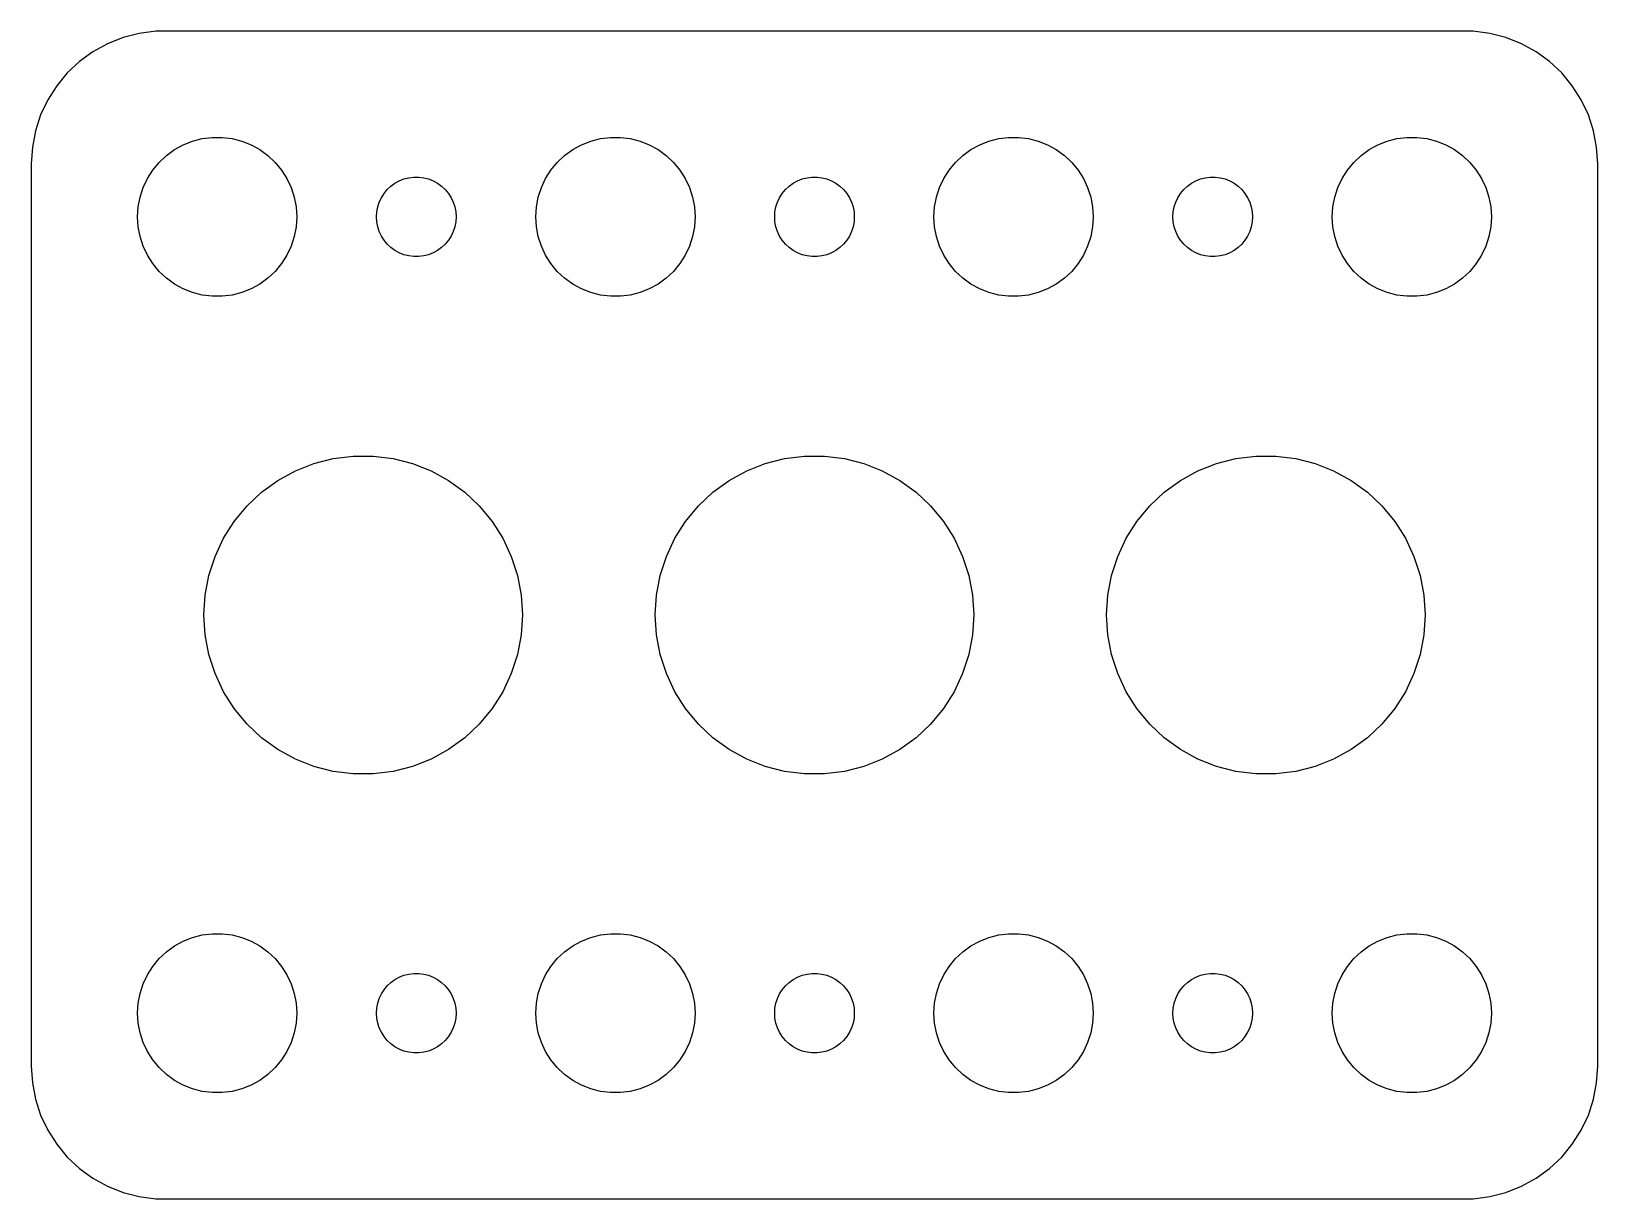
# Model space of a CAD drawing. Header units: metres. Extents: x -29.5 to 29.5, y 32 to 76.
import ezdxf

# ---------------------------------------------------------------- set-up
doc = ezdxf.new("R2010")
doc.units = ezdxf.units.M

msp = doc.modelspace()

# ---------------------------------------------------------------- linework, layer by layer
for p, q in [((-26.6289, 75.5241), (-27.1791, 75.2216)), ((-26.0451, 75.7553), (-26.6289, 75.5241)), ((-25.4369, 75.9114), (-26.0451, 75.7553)), ((-24.8139, 75.9901), (-25.4369, 75.9114)), ((24.8139, 75.9901), (-24.8139, 75.9901)), ((25.4369, 75.9114), (24.8139, 75.9901)), ((26.0451, 75.7553), (25.4369, 75.9114)), ((26.6289, 75.5241), (26.0451, 75.7553)), ((27.1791, 75.2216), (26.6289, 75.5241)), ((-27.1791, 75.2216), (-27.6871, 74.8526)), ((27.6871, 74.8526), (27.1791, 75.2216)), ((-28.1448, 74.4227), (-28.5451, 73.9389)), ((-27.6871, 74.8526), (-28.1448, 74.4227)), ((28.1448, 74.4227), (27.6871, 74.8526)), ((28.5451, 73.9389), (28.1448, 74.4227)), ((-28.5451, 73.9389), (-28.8815, 73.4088)), ((28.8815, 73.4088), (28.5451, 73.9389)), ((-28.8815, 73.4088), (-29.1489, 72.8406)), ((29.1489, 72.8406), (28.8815, 73.4088)), ((-29.1489, 72.8406), (-29.3429, 72.2434)), ((29.3429, 72.2434), (29.1489, 72.8406)), ((-29.3429, 72.2434), (-29.4606, 71.6267)), ((-23.0621, 71.9469), (-22.6884, 71.9941)), ((-22.6884, 71.9941), (-22.3116, 71.9941)), ((-22.3116, 71.9941), (-21.9379, 71.9469)), ((-8.06213, 71.9469), (-7.68837, 71.9941)), ((-7.68837, 71.9941), (-7.31161, 71.9941)), ((-7.31161, 71.9941), (-6.93785, 71.9469)), ((6.93785, 71.9469), (7.31161, 71.9941)), ((7.31161, 71.9941), (7.68837, 71.9941)), ((7.68837, 71.9941), (8.06213, 71.9469)), ((21.9379, 71.9469), (22.3116, 71.9941)), ((22.3116, 71.9941), (22.6884, 71.9941)), ((22.6884, 71.9941), (23.0621, 71.9469)), ((29.4606, 71.6267), (29.3429, 72.2434)), ((-29.4606, 71.6267), (-29.5, 71)), ((-24.4123, 71.3115), (-24.1075, 71.533)), ((-24.1075, 71.533), (-23.7773, 71.7145)), ((-23.7773, 71.7145), (-23.427, 71.8532)), ((-23.427, 71.8532), (-23.0621, 71.9469)), ((-21.9379, 71.9469), (-21.5729, 71.8532)), ((-21.5729, 71.8532), (-21.2227, 71.7145)), ((-21.2227, 71.7145), (-20.8925, 71.533)), ((-20.8925, 71.533), (-20.5877, 71.3115)), ((-9.41226, 71.3115), (-9.10747, 71.533)), ((-9.10747, 71.533), (-8.77733, 71.7145)), ((-8.77733, 71.7145), (-8.42705, 71.8532)), ((-8.42705, 71.8532), (-8.06213, 71.9469)), ((-6.93785, 71.9469), (-6.57294, 71.8532)), ((-6.57294, 71.8532), (-6.22266, 71.7145)), ((-6.22266, 71.7145), (-5.89252, 71.533)), ((-5.89252, 71.533), (-5.58772, 71.3115)), ((5.58772, 71.3115), (5.89252, 71.533)), ((5.89252, 71.533), (6.22266, 71.7145)), ((6.22266, 71.7145), (6.57294, 71.8532)), ((6.57294, 71.8532), (6.93785, 71.9469)), ((8.06213, 71.9469), (8.42705, 71.8532)), ((8.42705, 71.8532), (8.77733, 71.7145)), ((8.77733, 71.7145), (9.10747, 71.533)), ((9.10747, 71.533), (9.41226, 71.3115)), ((20.5877, 71.3115), (20.8925, 71.533)), ((20.8925, 71.533), (21.2227, 71.7145)), ((21.2227, 71.7145), (21.5729, 71.8532)), ((21.5729, 71.8532), (21.9379, 71.9469)), ((23.0621, 71.9469), (23.427, 71.8532)), ((23.427, 71.8532), (23.7773, 71.7145)), ((23.7773, 71.7145), (24.1075, 71.533)), ((24.1075, 71.533), (24.4123, 71.3115)), ((29.5, 71), (29.4606, 71.6267)), ((-29.5, 71), (-29.5, 37)), ((-24.927, 70.7634), (-24.6869, 71.0536)), ((-24.6869, 71.0536), (-24.4123, 71.3115)), ((-20.5877, 71.3115), (-20.3131, 71.0536)), ((-20.3131, 71.0536), (-20.0729, 70.7634)), ((-9.92705, 70.7634), (-9.6869, 71.0536)), ((-9.6869, 71.0536), (-9.41226, 71.3115)), ((-5.58772, 71.3115), (-5.31308, 71.0536)), ((-5.31308, 71.0536), (-5.07294, 70.7634)), ((5.07294, 70.7634), (5.31308, 71.0536)), ((5.31308, 71.0536), (5.58772, 71.3115)), ((9.41226, 71.3115), (9.6869, 71.0536)), ((9.6869, 71.0536), (9.92705, 70.7634)), ((20.0729, 70.7634), (20.3131, 71.0536)), ((20.3131, 71.0536), (20.5877, 71.3115)), ((24.4123, 71.3115), (24.6869, 71.0536)), ((24.6869, 71.0536), (24.927, 70.7634)), ((29.5, 37), (29.5, 71)), ((-25.2893, 70.1044), (-25.1289, 70.4453)), ((-25.1289, 70.4453), (-24.927, 70.7634)), ((-20.0729, 70.7634), (-19.8711, 70.4453)), ((-19.8711, 70.4453), (-19.7107, 70.1044)), ((-15.9561, 70.1558), (-15.8037, 70.2665)), ((-15.8037, 70.2665), (-15.6387, 70.3572)), ((-15.6387, 70.3572), (-15.4635, 70.4266)), ((-15.4635, 70.4266), (-15.2811, 70.4734)), ((-15.2811, 70.4734), (-15.0942, 70.497)), ((-15.0942, 70.497), (-14.9058, 70.497)), ((-14.9058, 70.497), (-14.7189, 70.4734)), ((-14.7189, 70.4734), (-14.5365, 70.4266)), ((-14.5365, 70.4266), (-14.3613, 70.3572)), ((-14.3613, 70.3572), (-14.1963, 70.2665)), ((-14.1963, 70.2665), (-14.0439, 70.1558)), ((-10.2893, 70.1044), (-10.1289, 70.4453)), ((-10.1289, 70.4453), (-9.92705, 70.7634)), ((-5.07294, 70.7634), (-4.87108, 70.4453)), ((-4.87108, 70.4453), (-4.71066, 70.1044)), ((-0.956131, 70.1558), (-0.803726, 70.2665)), ((-0.803726, 70.2665), (-0.638657, 70.3572)), ((-0.638657, 70.3572), (-0.463516, 70.4266)), ((-0.463516, 70.4266), (-0.281067, 70.4734)), ((-0.281067, 70.4734), (-0.094177, 70.497)), ((-0.094177, 70.497), (0.094177, 70.497)), ((0.094177, 70.497), (0.281067, 70.4734)), ((0.281067, 70.4734), (0.463516, 70.4266)), ((0.463516, 70.4266), (0.638657, 70.3572)), ((0.638657, 70.3572), (0.803726, 70.2665)), ((0.803726, 70.2665), (0.956131, 70.1558)), ((4.71066, 70.1044), (4.87108, 70.4453)), ((4.87108, 70.4453), (5.07294, 70.7634)), ((9.92705, 70.7634), (10.1289, 70.4453)), ((10.1289, 70.4453), (10.2893, 70.1044)), ((14.0439, 70.1558), (14.1963, 70.2665)), ((14.1963, 70.2665), (14.3613, 70.3572)), ((14.3613, 70.3572), (14.5365, 70.4266)), ((14.5365, 70.4266), (14.7189, 70.4734)), ((14.7189, 70.4734), (14.9058, 70.497)), ((14.9058, 70.497), (15.0942, 70.497)), ((15.0942, 70.497), (15.2811, 70.4734)), ((15.2811, 70.4734), (15.4635, 70.4266)), ((15.4635, 70.4266), (15.6387, 70.3572)), ((15.6387, 70.3572), (15.8037, 70.2665)), ((15.8037, 70.2665), (15.9561, 70.1558)), ((19.7107, 70.1044), (19.8711, 70.4453)), ((19.8711, 70.4453), (20.0729, 70.7634)), ((24.927, 70.7634), (25.1289, 70.4453)), ((25.1289, 70.4453), (25.2893, 70.1044)), ((-25.4763, 69.376), (-25.4057, 69.7461)), ((-25.4057, 69.7461), (-25.2893, 70.1044)), ((-19.7107, 70.1044), (-19.5942, 69.7461)), ((-19.5942, 69.7461), (-19.5237, 69.376)), ((-16.3947, 69.5522), (-16.3145, 69.7226)), ((-16.3145, 69.7226), (-16.2135, 69.8817)), ((-16.2135, 69.8817), (-16.0934, 70.0268)), ((-16.0934, 70.0268), (-15.9561, 70.1558)), ((-14.0439, 70.1558), (-13.9065, 70.0268)), ((-13.9065, 70.0268), (-13.7865, 69.8817)), ((-13.7865, 69.8817), (-13.6855, 69.7226)), ((-13.6855, 69.7226), (-13.6053, 69.5522)), ((-10.4763, 69.376), (-10.4057, 69.7461)), ((-10.4057, 69.7461), (-10.2893, 70.1044)), ((-4.71066, 70.1044), (-4.59424, 69.7461)), ((-4.59424, 69.7461), (-4.52365, 69.376)), ((-1.39465, 69.5522), (-1.31445, 69.7226)), ((-1.31445, 69.7226), (-1.21352, 69.8817)), ((-1.21352, 69.8817), (-1.09344, 70.0268)), ((-1.09344, 70.0268), (-0.956131, 70.1558)), ((0.956131, 70.1558), (1.09344, 70.0268)), ((1.09344, 70.0268), (1.21352, 69.8817)), ((1.21352, 69.8817), (1.31445, 69.7226)), ((1.31445, 69.7226), (1.39465, 69.5522)), ((4.52365, 69.376), (4.59424, 69.7461)), ((4.59424, 69.7461), (4.71066, 70.1044)), ((10.2893, 70.1044), (10.4057, 69.7461)), ((10.4057, 69.7461), (10.4763, 69.376)), ((13.6053, 69.5522), (13.6855, 69.7226)), ((13.6855, 69.7226), (13.7865, 69.8817)), ((13.7865, 69.8817), (13.9065, 70.0268)), ((13.9065, 70.0268), (14.0439, 70.1558)), ((15.9561, 70.1558), (16.0934, 70.0268)), ((16.0934, 70.0268), (16.2135, 69.8817)), ((16.2135, 69.8817), (16.3145, 69.7226)), ((16.3145, 69.7226), (16.3947, 69.5522)), ((19.5237, 69.376), (19.5942, 69.7461)), ((19.5942, 69.7461), (19.7107, 70.1044)), ((25.2893, 70.1044), (25.4057, 69.7461)), ((25.4057, 69.7461), (25.4763, 69.376)), ((-25.5, 69), (-25.4763, 69.376)), ((-19.5237, 69.376), (-19.5, 69)), ((-16.5, 69), (-16.4882, 69.188)), ((-16.4882, 69.188), (-16.4529, 69.373)), ((-16.4529, 69.373), (-16.3947, 69.5522)), ((-13.6053, 69.5522), (-13.5471, 69.373)), ((-13.5471, 69.373), (-13.5118, 69.188)), ((-13.5118, 69.188), (-13.5, 69)), ((-10.5, 69), (-10.4763, 69.376)), ((-4.52365, 69.376), (-4.5, 69)), ((-1.5, 69), (-1.48816, 69.188)), ((-1.48816, 69.188), (-1.45287, 69.373)), ((-1.45287, 69.373), (-1.39465, 69.5522)), ((1.39465, 69.5522), (1.45287, 69.373)), ((1.45287, 69.373), (1.48816, 69.188)), ((1.48816, 69.188), (1.5, 69)), ((4.5, 69), (4.52365, 69.376)), ((10.4763, 69.376), (10.5, 69)), ((13.5, 69), (13.5118, 69.188)), ((13.5118, 69.188), (13.5471, 69.373)), ((13.5471, 69.373), (13.6053, 69.5522)), ((16.3947, 69.5522), (16.4529, 69.373)), ((16.4529, 69.373), (16.4882, 69.188)), ((16.4882, 69.188), (16.5, 69)), ((19.5, 69), (19.5237, 69.376)), ((25.4763, 69.376), (25.5, 69)), ((-25.4763, 68.624), (-25.5, 69)), ((-25.4057, 68.2539), (-25.4763, 68.624)), ((-19.5237, 68.624), (-19.5942, 68.2539)), ((-19.5, 69), (-19.5237, 68.624)), ((-16.4882, 68.812), (-16.5, 69)), ((-16.4529, 68.627), (-16.4882, 68.812)), ((-16.3947, 68.4478), (-16.4529, 68.627)), ((-16.3145, 68.2774), (-16.3947, 68.4478)), ((-13.6053, 68.4478), (-13.6855, 68.2774)), ((-13.5471, 68.627), (-13.6053, 68.4478)), ((-13.5118, 68.812), (-13.5471, 68.627)), ((-13.5, 69), (-13.5118, 68.812)), ((-10.4763, 68.624), (-10.5, 69)), ((-10.4057, 68.2539), (-10.4763, 68.624)), ((-4.52365, 68.624), (-4.59424, 68.2539)), ((-4.5, 69), (-4.52365, 68.624)), ((-1.48816, 68.812), (-1.5, 69)), ((-1.45287, 68.627), (-1.48816, 68.812)), ((-1.39465, 68.4478), (-1.45287, 68.627)), ((-1.31445, 68.2774), (-1.39465, 68.4478)), ((1.39465, 68.4478), (1.31445, 68.2774)), ((1.45287, 68.627), (1.39465, 68.4478)), ((1.48816, 68.812), (1.45287, 68.627)), ((1.5, 69), (1.48816, 68.812)), ((4.52365, 68.624), (4.5, 69)), ((4.59424, 68.2539), (4.52365, 68.624)), ((10.4763, 68.624), (10.4057, 68.2539)), ((10.5, 69), (10.4763, 68.624)), ((13.5118, 68.812), (13.5, 69)), ((13.5471, 68.627), (13.5118, 68.812)), ((13.6053, 68.4478), (13.5471, 68.627)), ((13.6855, 68.2774), (13.6053, 68.4478)), ((16.3947, 68.4478), (16.3145, 68.2774)), ((16.4529, 68.627), (16.3947, 68.4478)), ((16.4882, 68.812), (16.4529, 68.627)), ((16.5, 69), (16.4882, 68.812)), ((19.5237, 68.624), (19.5, 69)), ((19.5942, 68.2539), (19.5237, 68.624)), ((25.4763, 68.624), (25.4057, 68.2539)), ((25.5, 69), (25.4763, 68.624)), ((-25.2893, 67.8956), (-25.4057, 68.2539)), ((-25.1289, 67.5547), (-25.2893, 67.8956)), ((-19.7107, 67.8956), (-19.8711, 67.5547)), ((-19.5942, 68.2539), (-19.7107, 67.8956)), ((-16.2135, 68.1183), (-16.3145, 68.2774)), ((-16.0934, 67.9732), (-16.2135, 68.1183)), ((-15.9561, 67.8442), (-16.0934, 67.9732)), ((-13.9065, 67.9732), (-14.0439, 67.8442)), ((-13.7865, 68.1183), (-13.9065, 67.9732)), ((-13.6855, 68.2774), (-13.7865, 68.1183)), ((-10.2893, 67.8956), (-10.4057, 68.2539)), ((-10.1289, 67.5547), (-10.2893, 67.8956)), ((-4.71066, 67.8956), (-4.87108, 67.5547)), ((-4.59424, 68.2539), (-4.71066, 67.8956)), ((-1.21352, 68.1183), (-1.31445, 68.2774)), ((-1.09344, 67.9732), (-1.21352, 68.1183)), ((-0.956131, 67.8442), (-1.09344, 67.9732)), ((1.09344, 67.9732), (0.956131, 67.8442)), ((1.21352, 68.1183), (1.09344, 67.9732)), ((1.31445, 68.2774), (1.21352, 68.1183)), ((4.71066, 67.8956), (4.59424, 68.2539)), ((4.87108, 67.5547), (4.71066, 67.8956)), ((10.2893, 67.8956), (10.1289, 67.5547)), ((10.4057, 68.2539), (10.2893, 67.8956)), ((13.7865, 68.1183), (13.6855, 68.2774)), ((13.9065, 67.9732), (13.7865, 68.1183)), ((14.0439, 67.8442), (13.9065, 67.9732)), ((16.0934, 67.9732), (15.9561, 67.8442)), ((16.2135, 68.1183), (16.0934, 67.9732)), ((16.3145, 68.2774), (16.2135, 68.1183)), ((19.7107, 67.8956), (19.5942, 68.2539)), ((19.8711, 67.5547), (19.7107, 67.8956)), ((25.2893, 67.8956), (25.1289, 67.5547)), ((25.4057, 68.2539), (25.2893, 67.8956)), ((-24.927, 67.2366), (-25.1289, 67.5547)), ((-19.8711, 67.5547), (-20.0729, 67.2366)), ((-15.8037, 67.7335), (-15.9561, 67.8442)), ((-15.6387, 67.6427), (-15.8037, 67.7335)), ((-15.4635, 67.5734), (-15.6387, 67.6427)), ((-15.2811, 67.5266), (-15.4635, 67.5734)), ((-15.0942, 67.5029), (-15.2811, 67.5266)), ((-14.9058, 67.5029), (-15.0942, 67.5029)), ((-14.7189, 67.5266), (-14.9058, 67.5029)), ((-14.5365, 67.5734), (-14.7189, 67.5266)), ((-14.3613, 67.6427), (-14.5365, 67.5734)), ((-14.1963, 67.7335), (-14.3613, 67.6427)), ((-14.0439, 67.8442), (-14.1963, 67.7335)), ((-9.92705, 67.2366), (-10.1289, 67.5547)), ((-4.87108, 67.5547), (-5.07294, 67.2366)), ((-0.803726, 67.7335), (-0.956131, 67.8442)), ((-0.638657, 67.6427), (-0.803726, 67.7335)), ((-0.463516, 67.5734), (-0.638657, 67.6427)), ((-0.281067, 67.5266), (-0.463516, 67.5734)), ((-0.094177, 67.5029), (-0.281067, 67.5266)), ((0.094177, 67.5029), (-0.094177, 67.5029)), ((0.281067, 67.5266), (0.094177, 67.5029)), ((0.463516, 67.5734), (0.281067, 67.5266)), ((0.638657, 67.6427), (0.463516, 67.5734)), ((0.803726, 67.7335), (0.638657, 67.6427)), ((0.956131, 67.8442), (0.803726, 67.7335)), ((5.07294, 67.2366), (4.87108, 67.5547)), ((10.1289, 67.5547), (9.92705, 67.2366)), ((14.1963, 67.7335), (14.0439, 67.8442)), ((14.3613, 67.6427), (14.1963, 67.7335)), ((14.5365, 67.5734), (14.3613, 67.6427)), ((14.7189, 67.5266), (14.5365, 67.5734)), ((14.9058, 67.5029), (14.7189, 67.5266)), ((15.0942, 67.5029), (14.9058, 67.5029)), ((15.2811, 67.5266), (15.0942, 67.5029)), ((15.4635, 67.5734), (15.2811, 67.5266)), ((15.6387, 67.6427), (15.4635, 67.5734)), ((15.8037, 67.7335), (15.6387, 67.6427)), ((15.9561, 67.8442), (15.8037, 67.7335)), ((20.0729, 67.2366), (19.8711, 67.5547)), ((25.1289, 67.5547), (24.927, 67.2366)), ((-24.6869, 66.9464), (-24.927, 67.2366)), ((-24.4123, 66.6884), (-24.6869, 66.9464)), ((-24.1075, 66.467), (-24.4123, 66.6884)), ((-20.5877, 66.6884), (-20.8925, 66.467)), ((-20.3131, 66.9464), (-20.5877, 66.6884)), ((-20.0729, 67.2366), (-20.3131, 66.9464)), ((-9.6869, 66.9464), (-9.92705, 67.2366)), ((-9.41226, 66.6884), (-9.6869, 66.9464)), ((-9.10747, 66.467), (-9.41226, 66.6884)), ((-5.58772, 66.6884), (-5.89252, 66.467)), ((-5.31308, 66.9464), (-5.58772, 66.6884)), ((-5.07294, 67.2366), (-5.31308, 66.9464)), ((5.31308, 66.9464), (5.07294, 67.2366)), ((5.58772, 66.6884), (5.31308, 66.9464)), ((5.89252, 66.467), (5.58772, 66.6884)), ((9.41226, 66.6884), (9.10747, 66.467)), ((9.6869, 66.9464), (9.41226, 66.6884)), ((9.92705, 67.2366), (9.6869, 66.9464)), ((20.3131, 66.9464), (20.0729, 67.2366)), ((20.5877, 66.6884), (20.3131, 66.9464)), ((20.8925, 66.467), (20.5877, 66.6884)), ((24.4123, 66.6884), (24.1075, 66.467)), ((24.6869, 66.9464), (24.4123, 66.6884)), ((24.927, 67.2366), (24.6869, 66.9464)), ((-23.7773, 66.2855), (-24.1075, 66.467)), ((-23.427, 66.1468), (-23.7773, 66.2855)), ((-23.0621, 66.0531), (-23.427, 66.1468)), ((-21.5729, 66.1468), (-21.9379, 66.0531)), ((-21.2227, 66.2855), (-21.5729, 66.1468)), ((-20.8925, 66.467), (-21.2227, 66.2855)), ((-8.77733, 66.2855), (-9.10747, 66.467)), ((-8.42705, 66.1468), (-8.77733, 66.2855)), ((-8.06213, 66.0531), (-8.42705, 66.1468)), ((-6.57294, 66.1468), (-6.93785, 66.0531)), ((-6.22266, 66.2855), (-6.57294, 66.1468)), ((-5.89252, 66.467), (-6.22266, 66.2855)), ((6.22266, 66.2855), (5.89252, 66.467)), ((6.57294, 66.1468), (6.22266, 66.2855)), ((6.93785, 66.0531), (6.57294, 66.1468)), ((8.42705, 66.1468), (8.06213, 66.0531)), ((8.77733, 66.2855), (8.42705, 66.1468)), ((9.10747, 66.467), (8.77733, 66.2855)), ((21.2227, 66.2855), (20.8925, 66.467)), ((21.5729, 66.1468), (21.2227, 66.2855)), ((21.9379, 66.0531), (21.5729, 66.1468)), ((23.427, 66.1468), (23.0621, 66.0531)), ((23.7773, 66.2855), (23.427, 66.1468)), ((24.1075, 66.467), (23.7773, 66.2855)), ((-22.6884, 66.0059), (-23.0621, 66.0531)), ((-22.3116, 66.0059), (-22.6884, 66.0059)), ((-21.9379, 66.0531), (-22.3116, 66.0059)), ((-7.68837, 66.0059), (-8.06213, 66.0531)), ((-7.31161, 66.0059), (-7.68837, 66.0059)), ((-6.93785, 66.0531), (-7.31161, 66.0059)), ((7.31161, 66.0059), (6.93785, 66.0531)), ((7.68837, 66.0059), (7.31161, 66.0059)), ((8.06213, 66.0531), (7.68837, 66.0059)), ((22.3116, 66.0059), (21.9379, 66.0531)), ((22.6884, 66.0059), (22.3116, 66.0059)), ((23.0621, 66.0531), (22.6884, 66.0059)), ((-19.5547, 59.429), (-18.8541, 59.7063)), ((-18.8541, 59.7063), (-18.1243, 59.8937)), ((-18.1243, 59.8937), (-17.3767, 59.9882)), ((-17.3767, 59.9882), (-16.6232, 59.9882)), ((-16.6232, 59.9882), (-15.8757, 59.8937)), ((-15.8757, 59.8937), (-15.1459, 59.7063)), ((-15.1459, 59.7063), (-14.4453, 59.429)), ((-2.55467, 59.429), (-1.8541, 59.7063)), ((-1.8541, 59.7063), (-1.12428, 59.8937)), ((-1.12428, 59.8937), (-0.37674, 59.9882)), ((-0.37674, 59.9882), (0.37674, 59.9882)), ((0.37674, 59.9882), (1.12428, 59.8937)), ((1.12428, 59.8937), (1.8541, 59.7063)), ((1.8541, 59.7063), (2.55467, 59.429)), ((14.4453, 59.429), (15.1459, 59.7063)), ((15.1459, 59.7063), (15.8757, 59.8937)), ((15.8757, 59.8937), (16.6232, 59.9882)), ((16.6232, 59.9882), (17.3767, 59.9882)), ((17.3767, 59.9882), (18.1243, 59.8937)), ((18.1243, 59.8937), (18.8541, 59.7063)), ((18.8541, 59.7063), (19.5547, 59.429)), ((-20.8245, 58.6231), (-20.215, 59.066)), ((-20.215, 59.066), (-19.5547, 59.429)), ((-14.4453, 59.429), (-13.785, 59.066)), ((-13.785, 59.066), (-13.1754, 58.6231)), ((-3.82454, 58.6231), (-3.21495, 59.066)), ((-3.21495, 59.066), (-2.55467, 59.429)), ((2.55467, 59.429), (3.21495, 59.066)), ((3.21495, 59.066), (3.82454, 58.6231)), ((13.1754, 58.6231), (13.785, 59.066)), ((13.785, 59.066), (14.4453, 59.429)), ((19.5547, 59.429), (20.215, 59.066)), ((20.215, 59.066), (20.8245, 58.6231)), ((-21.3738, 58.1073), (-20.8245, 58.6231)), ((-13.1754, 58.6231), (-12.6262, 58.1073)), ((-4.37381, 58.1073), (-3.82454, 58.6231)), ((3.82454, 58.6231), (4.37381, 58.1073)), ((12.6262, 58.1073), (13.1754, 58.6231)), ((20.8245, 58.6231), (21.3738, 58.1073)), ((-21.8541, 57.5267), (-21.3738, 58.1073)), ((-12.6262, 58.1073), (-12.1459, 57.5267)), ((-4.8541, 57.5267), (-4.37381, 58.1073)), ((4.37381, 58.1073), (4.8541, 57.5267)), ((12.1459, 57.5267), (12.6262, 58.1073)), ((21.3738, 58.1073), (21.8541, 57.5267)), ((-22.2578, 56.8905), (-21.8541, 57.5267)), ((-12.1459, 57.5267), (-11.7422, 56.8905)), ((-5.25783, 56.8905), (-4.8541, 57.5267)), ((4.8541, 57.5267), (5.25783, 56.8905)), ((11.7422, 56.8905), (12.1459, 57.5267)), ((21.8541, 57.5267), (22.2578, 56.8905)), ((-22.5787, 56.2087), (-22.2578, 56.8905)), ((-11.7422, 56.8905), (-11.4213, 56.2087)), ((-5.57864, 56.2087), (-5.25783, 56.8905)), ((5.25783, 56.8905), (5.57864, 56.2087)), ((11.4213, 56.2087), (11.7422, 56.8905)), ((22.2578, 56.8905), (22.5787, 56.2087)), ((-22.8115, 55.4921), (-22.5787, 56.2087)), ((-11.4213, 56.2087), (-11.1885, 55.4921)), ((-5.81149, 55.4921), (-5.57864, 56.2087)), ((5.57864, 56.2087), (5.81149, 55.4921)), ((11.1885, 55.4921), (11.4213, 56.2087)), ((22.5787, 56.2087), (22.8115, 55.4921)), ((-22.9527, 54.752), (-22.8115, 55.4921)), ((-11.1885, 55.4921), (-11.0473, 54.752)), ((-5.95268, 54.752), (-5.81149, 55.4921)), ((5.81149, 55.4921), (5.95268, 54.752)), ((11.0473, 54.752), (11.1885, 55.4921)), ((22.8115, 55.4921), (22.9527, 54.752)), ((-23, 54), (-22.9527, 54.752)), ((-11.0473, 54.752), (-11, 54)), ((-6, 54), (-5.95268, 54.752)), ((5.95268, 54.752), (6, 54)), ((11, 54), (11.0473, 54.752)), ((22.9527, 54.752), (23, 54)), ((-22.9527, 53.248), (-23, 54)), ((-11, 54), (-11.0473, 53.248)), ((-5.95268, 53.248), (-6, 54)), ((6, 54), (5.95268, 53.248)), ((11.0473, 53.248), (11, 54)), ((23, 54), (22.9527, 53.248)), ((-22.8115, 52.5079), (-22.9527, 53.248)), ((-11.0473, 53.248), (-11.1885, 52.5079)), ((-5.81149, 52.5079), (-5.95268, 53.248)), ((5.95268, 53.248), (5.81149, 52.5079)), ((11.1885, 52.5079), (11.0473, 53.248)), ((22.9527, 53.248), (22.8115, 52.5079)), ((-22.5787, 51.7913), (-22.8115, 52.5079)), ((-11.1885, 52.5079), (-11.4213, 51.7913)), ((-5.57864, 51.7913), (-5.81149, 52.5079)), ((5.81149, 52.5079), (5.57864, 51.7913)), ((11.4213, 51.7913), (11.1885, 52.5079)), ((22.8115, 52.5079), (22.5787, 51.7913)), ((-22.2578, 51.1095), (-22.5787, 51.7913)), ((-11.4213, 51.7913), (-11.7422, 51.1095)), ((-5.25783, 51.1095), (-5.57864, 51.7913)), ((5.57864, 51.7913), (5.25783, 51.1095)), ((11.7422, 51.1095), (11.4213, 51.7913)), ((22.5787, 51.7913), (22.2578, 51.1095)), ((-21.8541, 50.4733), (-22.2578, 51.1095)), ((-11.7422, 51.1095), (-12.1459, 50.4733)), ((-4.8541, 50.4733), (-5.25783, 51.1095)), ((5.25783, 51.1095), (4.8541, 50.4733)), ((12.1459, 50.4733), (11.7422, 51.1095)), ((22.2578, 51.1095), (21.8541, 50.4733)), ((-21.3738, 49.8927), (-21.8541, 50.4733)), ((-12.1459, 50.4733), (-12.6262, 49.8927)), ((-4.37381, 49.8927), (-4.8541, 50.4733)), ((4.8541, 50.4733), (4.37381, 49.8927)), ((12.6262, 49.8927), (12.1459, 50.4733)), ((21.8541, 50.4733), (21.3738, 49.8927)), ((-20.8245, 49.3769), (-21.3738, 49.8927)), ((-12.6262, 49.8927), (-13.1754, 49.3769)), ((-3.82454, 49.3769), (-4.37381, 49.8927)), ((4.37381, 49.8927), (3.82454, 49.3769)), ((13.1754, 49.3769), (12.6262, 49.8927)), ((21.3738, 49.8927), (20.8245, 49.3769)), ((-20.215, 48.934), (-20.8245, 49.3769)), ((-13.1754, 49.3769), (-13.785, 48.934)), ((-3.21495, 48.934), (-3.82454, 49.3769)), ((3.82454, 49.3769), (3.21495, 48.934)), ((13.785, 48.934), (13.1754, 49.3769)), ((20.8245, 49.3769), (20.215, 48.934)), ((-19.5547, 48.571), (-20.215, 48.934)), ((-18.8541, 48.2937), (-19.5547, 48.571)), ((-14.4453, 48.571), (-15.1459, 48.2937)), ((-13.785, 48.934), (-14.4453, 48.571)), ((-2.55467, 48.571), (-3.21495, 48.934)), ((-1.8541, 48.2937), (-2.55467, 48.571)), ((2.55467, 48.571), (1.8541, 48.2937)), ((3.21495, 48.934), (2.55467, 48.571)), ((14.4453, 48.571), (13.785, 48.934)), ((15.1459, 48.2937), (14.4453, 48.571)), ((19.5547, 48.571), (18.8541, 48.2937)), ((20.215, 48.934), (19.5547, 48.571)), ((-18.1243, 48.1063), (-18.8541, 48.2937)), ((-17.3767, 48.0118), (-18.1243, 48.1063)), ((-16.6232, 48.0118), (-17.3767, 48.0118)), ((-15.8757, 48.1063), (-16.6232, 48.0118)), ((-15.1459, 48.2937), (-15.8757, 48.1063)), ((-1.12428, 48.1063), (-1.8541, 48.2937)), ((-0.37674, 48.0118), (-1.12428, 48.1063)), ((0.37674, 48.0118), (-0.37674, 48.0118)), ((1.12428, 48.1063), (0.37674, 48.0118)), ((1.8541, 48.2937), (1.12428, 48.1063)), ((15.8757, 48.1063), (15.1459, 48.2937)), ((16.6232, 48.0118), (15.8757, 48.1063)), ((17.3767, 48.0118), (16.6232, 48.0118)), ((18.1243, 48.1063), (17.3767, 48.0118)), ((18.8541, 48.2937), (18.1243, 48.1063)), ((-23.427, 41.8532), (-23.0621, 41.9469)), ((-23.0621, 41.9469), (-22.6884, 41.9941)), ((-22.6884, 41.9941), (-22.3116, 41.9941)), ((-22.3116, 41.9941), (-21.9379, 41.9469)), ((-21.9379, 41.9469), (-21.5729, 41.8532)), ((-8.42705, 41.8532), (-8.06213, 41.9469)), ((-8.06213, 41.9469), (-7.68837, 41.9941)), ((-7.68837, 41.9941), (-7.31161, 41.9941)), ((-7.31161, 41.9941), (-6.93785, 41.9469)), ((-6.93785, 41.9469), (-6.57294, 41.8532)), ((6.57294, 41.8532), (6.93785, 41.9469)), ((6.93785, 41.9469), (7.31161, 41.9941)), ((7.31161, 41.9941), (7.68837, 41.9941)), ((7.68837, 41.9941), (8.06213, 41.9469)), ((8.06213, 41.9469), (8.42705, 41.8532)), ((21.5729, 41.8532), (21.9379, 41.9469)), ((21.9379, 41.9469), (22.3116, 41.9941)), ((22.3116, 41.9941), (22.6884, 41.9941)), ((22.6884, 41.9941), (23.0621, 41.9469)), ((23.0621, 41.9469), (23.427, 41.8532)), ((-24.6869, 41.0536), (-24.4123, 41.3116)), ((-24.4123, 41.3116), (-24.1075, 41.533)), ((-24.1075, 41.533), (-23.7773, 41.7145)), ((-23.7773, 41.7145), (-23.427, 41.8532)), ((-21.5729, 41.8532), (-21.2227, 41.7145)), ((-21.2227, 41.7145), (-20.8925, 41.533)), ((-20.8925, 41.533), (-20.5877, 41.3116)), ((-20.5877, 41.3116), (-20.3131, 41.0536)), ((-9.6869, 41.0536), (-9.41226, 41.3116)), ((-9.41226, 41.3116), (-9.10747, 41.533)), ((-9.10747, 41.533), (-8.77733, 41.7145)), ((-8.77733, 41.7145), (-8.42705, 41.8532)), ((-6.57294, 41.8532), (-6.22266, 41.7145)), ((-6.22266, 41.7145), (-5.89252, 41.533)), ((-5.89252, 41.533), (-5.58772, 41.3116)), ((-5.58772, 41.3116), (-5.31308, 41.0536)), ((5.31308, 41.0536), (5.58772, 41.3116)), ((5.58772, 41.3116), (5.89252, 41.533)), ((5.89252, 41.533), (6.22266, 41.7145)), ((6.22266, 41.7145), (6.57294, 41.8532)), ((8.42705, 41.8532), (8.77733, 41.7145)), ((8.77733, 41.7145), (9.10747, 41.533)), ((9.10747, 41.533), (9.41226, 41.3116)), ((9.41226, 41.3116), (9.6869, 41.0536)), ((20.3131, 41.0536), (20.5877, 41.3116)), ((20.5877, 41.3116), (20.8925, 41.533)), ((20.8925, 41.533), (21.2227, 41.7145)), ((21.2227, 41.7145), (21.5729, 41.8532)), ((23.427, 41.8532), (23.7773, 41.7145)), ((23.7773, 41.7145), (24.1075, 41.533)), ((24.1075, 41.533), (24.4123, 41.3116)), ((24.4123, 41.3116), (24.6869, 41.0536)), ((-25.1289, 40.4453), (-24.927, 40.7634)), ((-24.927, 40.7634), (-24.6869, 41.0536)), ((-20.3131, 41.0536), (-20.0729, 40.7634)), ((-20.0729, 40.7634), (-19.8711, 40.4453)), ((-10.1289, 40.4453), (-9.92705, 40.7634)), ((-9.92705, 40.7634), (-9.6869, 41.0536)), ((-5.31308, 41.0536), (-5.07294, 40.7634)), ((-5.07294, 40.7634), (-4.87108, 40.4453)), ((4.87108, 40.4453), (5.07294, 40.7634)), ((5.07294, 40.7634), (5.31308, 41.0536)), ((9.6869, 41.0536), (9.92705, 40.7634)), ((9.92705, 40.7634), (10.1289, 40.4453)), ((19.8711, 40.4453), (20.0729, 40.7634)), ((20.0729, 40.7634), (20.3131, 41.0536)), ((24.6869, 41.0536), (24.927, 40.7634)), ((24.927, 40.7634), (25.1289, 40.4453)), ((-25.2893, 40.1044), (-25.1289, 40.4453)), ((-19.8711, 40.4453), (-19.7107, 40.1044)), ((-16.0934, 40.0268), (-15.9561, 40.1558)), ((-15.9561, 40.1558), (-15.8037, 40.2665)), ((-15.8037, 40.2665), (-15.6387, 40.3573)), ((-15.6387, 40.3573), (-15.4635, 40.4266)), ((-15.4635, 40.4266), (-15.2811, 40.4734)), ((-15.2811, 40.4734), (-15.0942, 40.4971)), ((-15.0942, 40.4971), (-14.9058, 40.4971)), ((-14.9058, 40.4971), (-14.7189, 40.4734)), ((-14.7189, 40.4734), (-14.5365, 40.4266)), ((-14.5365, 40.4266), (-14.3613, 40.3573)), ((-14.3613, 40.3573), (-14.1963, 40.2665)), ((-14.1963, 40.2665), (-14.0439, 40.1558)), ((-14.0439, 40.1558), (-13.9065, 40.0268)), ((-10.2893, 40.1044), (-10.1289, 40.4453)), ((-4.87108, 40.4453), (-4.71066, 40.1044)), ((-1.09344, 40.0268), (-0.956131, 40.1558)), ((-0.956131, 40.1558), (-0.803726, 40.2665)), ((-0.803726, 40.2665), (-0.638657, 40.3573)), ((-0.638657, 40.3573), (-0.463516, 40.4266)), ((-0.463516, 40.4266), (-0.281067, 40.4734)), ((-0.281067, 40.4734), (-0.094177, 40.4971)), ((-0.094177, 40.4971), (0.094177, 40.4971)), ((0.094177, 40.4971), (0.281067, 40.4734)), ((0.281067, 40.4734), (0.463516, 40.4266)), ((0.463516, 40.4266), (0.638657, 40.3573)), ((0.638657, 40.3573), (0.803726, 40.2665)), ((0.803726, 40.2665), (0.956131, 40.1558)), ((0.956131, 40.1558), (1.09344, 40.0268)), ((4.71066, 40.1044), (4.87108, 40.4453)), ((10.1289, 40.4453), (10.2893, 40.1044)), ((13.9065, 40.0268), (14.0439, 40.1558)), ((14.0439, 40.1558), (14.1963, 40.2665)), ((14.1963, 40.2665), (14.3613, 40.3573)), ((14.3613, 40.3573), (14.5365, 40.4266)), ((14.5365, 40.4266), (14.7189, 40.4734)), ((14.7189, 40.4734), (14.9058, 40.4971)), ((14.9058, 40.4971), (15.0942, 40.4971)), ((15.0942, 40.4971), (15.2811, 40.4734)), ((15.2811, 40.4734), (15.4635, 40.4266)), ((15.4635, 40.4266), (15.6387, 40.3573)), ((15.6387, 40.3573), (15.8037, 40.2665)), ((15.8037, 40.2665), (15.9561, 40.1558)), ((15.9561, 40.1558), (16.0934, 40.0268)), ((19.7107, 40.1044), (19.8711, 40.4453)), ((25.1289, 40.4453), (25.2893, 40.1044)), ((-25.4763, 39.376), (-25.4057, 39.7461)), ((-25.4057, 39.7461), (-25.2893, 40.1044)), ((-19.7107, 40.1044), (-19.5942, 39.7461)), ((-19.5942, 39.7461), (-19.5237, 39.376)), ((-16.4529, 39.373), (-16.3947, 39.5522)), ((-16.3947, 39.5522), (-16.3145, 39.7226)), ((-16.3145, 39.7226), (-16.2135, 39.8817)), ((-16.2135, 39.8817), (-16.0934, 40.0268)), ((-13.9065, 40.0268), (-13.7865, 39.8817)), ((-13.7865, 39.8817), (-13.6855, 39.7226)), ((-13.6855, 39.7226), (-13.6053, 39.5522)), ((-13.6053, 39.5522), (-13.5471, 39.373)), ((-10.4763, 39.376), (-10.4057, 39.7461)), ((-10.4057, 39.7461), (-10.2893, 40.1044)), ((-4.71066, 40.1044), (-4.59424, 39.7461)), ((-4.59424, 39.7461), (-4.52365, 39.376)), ((-1.45287, 39.373), (-1.39465, 39.5522)), ((-1.39465, 39.5522), (-1.31445, 39.7226)), ((-1.31445, 39.7226), (-1.21352, 39.8817)), ((-1.21352, 39.8817), (-1.09344, 40.0268)), ((1.09344, 40.0268), (1.21352, 39.8817)), ((1.21352, 39.8817), (1.31445, 39.7226)), ((1.31445, 39.7226), (1.39465, 39.5522)), ((1.39465, 39.5522), (1.45287, 39.373)), ((4.52365, 39.376), (4.59424, 39.7461)), ((4.59424, 39.7461), (4.71066, 40.1044)), ((10.2893, 40.1044), (10.4057, 39.7461)), ((10.4057, 39.7461), (10.4763, 39.376)), ((13.5471, 39.373), (13.6053, 39.5522)), ((13.6053, 39.5522), (13.6855, 39.7226)), ((13.6855, 39.7226), (13.7865, 39.8817)), ((13.7865, 39.8817), (13.9065, 40.0268)), ((16.0934, 40.0268), (16.2135, 39.8817)), ((16.2135, 39.8817), (16.3145, 39.7226)), ((16.3145, 39.7226), (16.3947, 39.5522)), ((16.3947, 39.5522), (16.4529, 39.373)), ((19.5237, 39.376), (19.5942, 39.7461)), ((19.5942, 39.7461), (19.7107, 40.1044)), ((25.2893, 40.1044), (25.4057, 39.7461)), ((25.4057, 39.7461), (25.4763, 39.376)), ((-25.5, 39), (-25.4763, 39.376)), ((-25.4763, 38.624), (-25.5, 39)), ((-19.5237, 39.376), (-19.5, 39)), ((-19.5, 39), (-19.5237, 38.624)), ((-16.5, 39), (-16.4882, 39.188)), ((-16.4882, 38.812), (-16.5, 39)), ((-16.4882, 39.188), (-16.4529, 39.373)), ((-13.5471, 39.373), (-13.5118, 39.188)), ((-13.5118, 39.188), (-13.5, 39)), ((-13.5, 39), (-13.5118, 38.812)), ((-10.5, 39), (-10.4763, 39.376)), ((-10.4763, 38.624), (-10.5, 39)), ((-4.52365, 39.376), (-4.5, 39)), ((-4.5, 39), (-4.52365, 38.624)), ((-1.5, 39), (-1.48816, 39.188)), ((-1.48816, 38.812), (-1.5, 39)), ((-1.48816, 39.188), (-1.45287, 39.373)), ((1.45287, 39.373), (1.48816, 39.188)), ((1.48816, 39.188), (1.5, 39)), ((1.5, 39), (1.48816, 38.812)), ((4.5, 39), (4.52365, 39.376)), ((4.52365, 38.624), (4.5, 39)), ((10.4763, 39.376), (10.5, 39)), ((10.5, 39), (10.4763, 38.624)), ((13.5, 39), (13.5118, 39.188)), ((13.5118, 38.812), (13.5, 39)), ((13.5118, 39.188), (13.5471, 39.373)), ((16.4529, 39.373), (16.4882, 39.188)), ((16.4882, 39.188), (16.5, 39)), ((16.5, 39), (16.4882, 38.812)), ((19.5, 39), (19.5237, 39.376)), ((19.5237, 38.624), (19.5, 39)), ((25.4763, 39.376), (25.5, 39)), ((25.5, 39), (25.4763, 38.624)), ((-25.4057, 38.2539), (-25.4763, 38.624)), ((-19.5237, 38.624), (-19.5942, 38.2539)), ((-16.4529, 38.627), (-16.4882, 38.812)), ((-16.3947, 38.4478), (-16.4529, 38.627)), ((-16.3145, 38.2774), (-16.3947, 38.4478)), ((-13.6053, 38.4478), (-13.6855, 38.2774)), ((-13.5471, 38.627), (-13.6053, 38.4478)), ((-13.5118, 38.812), (-13.5471, 38.627)), ((-10.4057, 38.2539), (-10.4763, 38.624)), ((-4.52365, 38.624), (-4.59424, 38.2539)), ((-1.45287, 38.627), (-1.48816, 38.812)), ((-1.39465, 38.4478), (-1.45287, 38.627)), ((-1.31445, 38.2774), (-1.39465, 38.4478)), ((1.39465, 38.4478), (1.31445, 38.2774)), ((1.45287, 38.627), (1.39465, 38.4478)), ((1.48816, 38.812), (1.45287, 38.627)), ((4.59424, 38.2539), (4.52365, 38.624)), ((10.4763, 38.624), (10.4057, 38.2539)), ((13.5471, 38.627), (13.5118, 38.812)), ((13.6053, 38.4478), (13.5471, 38.627)), ((13.6855, 38.2774), (13.6053, 38.4478)), ((16.3947, 38.4478), (16.3145, 38.2774)), ((16.4529, 38.627), (16.3947, 38.4478)), ((16.4882, 38.812), (16.4529, 38.627)), ((19.5942, 38.2539), (19.5237, 38.624)), ((25.4763, 38.624), (25.4057, 38.2539)), ((-25.2893, 37.8956), (-25.4057, 38.2539)), ((-25.1289, 37.5547), (-25.2893, 37.8956)), ((-19.7107, 37.8956), (-19.8711, 37.5547)), ((-19.5942, 38.2539), (-19.7107, 37.8956)), ((-16.2135, 38.1183), (-16.3145, 38.2774)), ((-16.0934, 37.9732), (-16.2135, 38.1183)), ((-15.9561, 37.8442), (-16.0934, 37.9732)), ((-15.8037, 37.7335), (-15.9561, 37.8442)), ((-14.0439, 37.8442), (-14.1963, 37.7335)), ((-13.9065, 37.9732), (-14.0439, 37.8442)), ((-13.7865, 38.1183), (-13.9065, 37.9732)), ((-13.6855, 38.2774), (-13.7865, 38.1183)), ((-10.2893, 37.8956), (-10.4057, 38.2539)), ((-10.1289, 37.5547), (-10.2893, 37.8956)), ((-4.71066, 37.8956), (-4.87108, 37.5547)), ((-4.59424, 38.2539), (-4.71066, 37.8956)), ((-1.21352, 38.1183), (-1.31445, 38.2774)), ((-1.09344, 37.9732), (-1.21352, 38.1183)), ((-0.956131, 37.8442), (-1.09344, 37.9732)), ((-0.803726, 37.7335), (-0.956131, 37.8442)), ((0.956131, 37.8442), (0.803726, 37.7335)), ((1.09344, 37.9732), (0.956131, 37.8442)), ((1.21352, 38.1183), (1.09344, 37.9732)), ((1.31445, 38.2774), (1.21352, 38.1183)), ((4.71066, 37.8956), (4.59424, 38.2539)), ((4.87108, 37.5547), (4.71066, 37.8956)), ((10.2893, 37.8956), (10.1289, 37.5547)), ((10.4057, 38.2539), (10.2893, 37.8956)), ((13.7865, 38.1183), (13.6855, 38.2774)), ((13.9065, 37.9732), (13.7865, 38.1183)), ((14.0439, 37.8442), (13.9065, 37.9732)), ((14.1963, 37.7335), (14.0439, 37.8442)), ((15.9561, 37.8442), (15.8037, 37.7335)), ((16.0934, 37.9732), (15.9561, 37.8442)), ((16.2135, 38.1183), (16.0934, 37.9732)), ((16.3145, 38.2774), (16.2135, 38.1183)), ((19.7107, 37.8956), (19.5942, 38.2539)), ((19.8711, 37.5547), (19.7107, 37.8956)), ((25.2893, 37.8956), (25.1289, 37.5547)), ((25.4057, 38.2539), (25.2893, 37.8956)), ((-24.927, 37.2366), (-25.1289, 37.5547)), ((-24.6869, 36.9464), (-24.927, 37.2366)), ((-20.0729, 37.2366), (-20.3131, 36.9464)), ((-19.8711, 37.5547), (-20.0729, 37.2366)), ((-15.6387, 37.6428), (-15.8037, 37.7335)), ((-15.4635, 37.5734), (-15.6387, 37.6428)), ((-15.2811, 37.5266), (-15.4635, 37.5734)), ((-15.0942, 37.503), (-15.2811, 37.5266)), ((-14.9058, 37.503), (-15.0942, 37.503)), ((-14.7189, 37.5266), (-14.9058, 37.503)), ((-14.5365, 37.5734), (-14.7189, 37.5266)), ((-14.3613, 37.6428), (-14.5365, 37.5734)), ((-14.1963, 37.7335), (-14.3613, 37.6428)), ((-9.92705, 37.2366), (-10.1289, 37.5547)), ((-9.6869, 36.9464), (-9.92705, 37.2366)), ((-5.07294, 37.2366), (-5.31308, 36.9464)), ((-4.87108, 37.5547), (-5.07294, 37.2366)), ((-0.638657, 37.6428), (-0.803726, 37.7335)), ((-0.463516, 37.5734), (-0.638657, 37.6428)), ((-0.281067, 37.5266), (-0.463516, 37.5734)), ((-0.094177, 37.503), (-0.281067, 37.5266)), ((0.094177, 37.503), (-0.094177, 37.503)), ((0.281067, 37.5266), (0.094177, 37.503)), ((0.463516, 37.5734), (0.281067, 37.5266)), ((0.638657, 37.6428), (0.463516, 37.5734)), ((0.803726, 37.7335), (0.638657, 37.6428)), ((5.07294, 37.2366), (4.87108, 37.5547)), ((5.31308, 36.9464), (5.07294, 37.2366)), ((9.92705, 37.2366), (9.6869, 36.9464)), ((10.1289, 37.5547), (9.92705, 37.2366)), ((14.3613, 37.6428), (14.1963, 37.7335)), ((14.5365, 37.5734), (14.3613, 37.6428)), ((14.7189, 37.5266), (14.5365, 37.5734)), ((14.9058, 37.503), (14.7189, 37.5266)), ((15.0942, 37.503), (14.9058, 37.503)), ((15.2811, 37.5266), (15.0942, 37.503)), ((15.4635, 37.5734), (15.2811, 37.5266)), ((15.6387, 37.6428), (15.4635, 37.5734)), ((15.8037, 37.7335), (15.6387, 37.6428)), ((20.0729, 37.2366), (19.8711, 37.5547)), ((20.3131, 36.9464), (20.0729, 37.2366)), ((24.927, 37.2366), (24.6869, 36.9464)), ((25.1289, 37.5547), (24.927, 37.2366)), ((-29.5, 37), (-29.4606, 36.3733)), ((-24.4123, 36.6885), (-24.6869, 36.9464)), ((-24.1075, 36.467), (-24.4123, 36.6885)), ((-20.5877, 36.6885), (-20.8925, 36.467)), ((-20.3131, 36.9464), (-20.5877, 36.6885)), ((-9.41226, 36.6885), (-9.6869, 36.9464)), ((-9.10747, 36.467), (-9.41226, 36.6885)), ((-5.58772, 36.6885), (-5.89252, 36.467)), ((-5.31308, 36.9464), (-5.58772, 36.6885)), ((5.58772, 36.6885), (5.31308, 36.9464)), ((5.89252, 36.467), (5.58772, 36.6885)), ((9.41226, 36.6885), (9.10747, 36.467)), ((9.6869, 36.9464), (9.41226, 36.6885)), ((20.5877, 36.6885), (20.3131, 36.9464)), ((20.8925, 36.467), (20.5877, 36.6885)), ((24.4123, 36.6885), (24.1075, 36.467)), ((24.6869, 36.9464), (24.4123, 36.6885)), ((29.4606, 36.3733), (29.5, 37)), ((-29.4606, 36.3733), (-29.3429, 35.7566)), ((-23.7773, 36.2855), (-24.1075, 36.467)), ((-23.427, 36.1468), (-23.7773, 36.2855)), ((-23.0621, 36.0531), (-23.427, 36.1468)), ((-22.6884, 36.0059), (-23.0621, 36.0531)), ((-22.3116, 36.0059), (-22.6884, 36.0059)), ((-21.9379, 36.0531), (-22.3116, 36.0059)), ((-21.5729, 36.1468), (-21.9379, 36.0531)), ((-21.2227, 36.2855), (-21.5729, 36.1468)), ((-20.8925, 36.467), (-21.2227, 36.2855)), ((-8.77733, 36.2855), (-9.10747, 36.467)), ((-8.42705, 36.1468), (-8.77733, 36.2855)), ((-8.06213, 36.0531), (-8.42705, 36.1468)), ((-7.68837, 36.0059), (-8.06213, 36.0531)), ((-7.31161, 36.0059), (-7.68837, 36.0059)), ((-6.93785, 36.0531), (-7.31161, 36.0059)), ((-6.57294, 36.1468), (-6.93785, 36.0531)), ((-6.22266, 36.2855), (-6.57294, 36.1468)), ((-5.89252, 36.467), (-6.22266, 36.2855)), ((6.22266, 36.2855), (5.89252, 36.467)), ((6.57294, 36.1468), (6.22266, 36.2855)), ((6.93785, 36.0531), (6.57294, 36.1468)), ((7.31161, 36.0059), (6.93785, 36.0531)), ((7.68837, 36.0059), (7.31161, 36.0059)), ((8.06213, 36.0531), (7.68837, 36.0059)), ((8.42705, 36.1468), (8.06213, 36.0531)), ((8.77733, 36.2855), (8.42705, 36.1468)), ((9.10747, 36.467), (8.77733, 36.2855)), ((21.2227, 36.2855), (20.8925, 36.467)), ((21.5729, 36.1468), (21.2227, 36.2855)), ((21.9379, 36.0531), (21.5729, 36.1468)), ((22.3116, 36.0059), (21.9379, 36.0531)), ((22.6884, 36.0059), (22.3116, 36.0059)), ((23.0621, 36.0531), (22.6884, 36.0059)), ((23.427, 36.1468), (23.0621, 36.0531)), ((23.7773, 36.2855), (23.427, 36.1468)), ((24.1075, 36.467), (23.7773, 36.2855)), ((29.3429, 35.7566), (29.4606, 36.3733)), ((-29.3429, 35.7566), (-29.1489, 35.1594)), ((29.1489, 35.1594), (29.3429, 35.7566)), ((-29.1489, 35.1594), (-28.8815, 34.5912)), ((28.8815, 34.5912), (29.1489, 35.1594)), ((-28.8815, 34.5912), (-28.5451, 34.0611)), ((28.5451, 34.0611), (28.8815, 34.5912)), ((-28.5451, 34.0611), (-28.1448, 33.5773)), ((28.1448, 33.5773), (28.5451, 34.0611)), ((-28.1448, 33.5773), (-27.6871, 33.1474)), ((-27.6871, 33.1474), (-27.1791, 32.7784)), ((27.1791, 32.7784), (27.6871, 33.1474)), ((27.6871, 33.1474), (28.1448, 33.5773)), ((-27.1791, 32.7784), (-26.6289, 32.4759)), ((-26.6289, 32.4759), (-26.0451, 32.2447)), ((26.0451, 32.2447), (26.6289, 32.4759)), ((26.6289, 32.4759), (27.1791, 32.7784)), ((-26.0451, 32.2447), (-25.4369, 32.0886)), ((-25.4369, 32.0886), (-24.8139, 32.0099)), ((-24.8139, 32.0099), (24.8139, 32.0099)), ((24.8139, 32.0099), (25.4369, 32.0886)), ((25.4369, 32.0886), (26.0451, 32.2447))]:
    msp.add_line(p, q)

doc.saveas('drawing.dxf')
